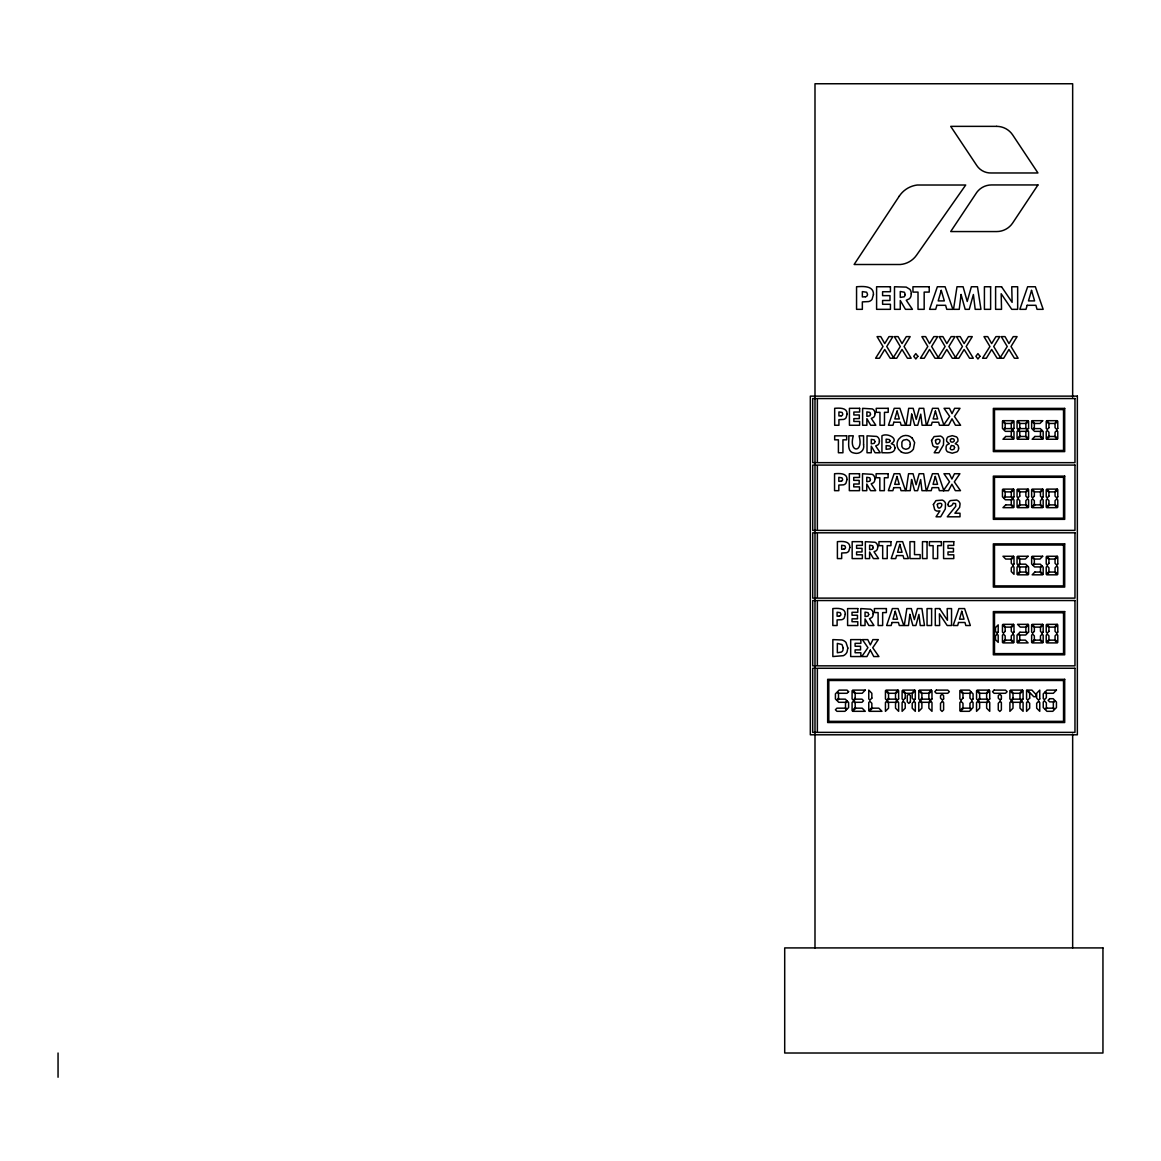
<?xml version="1.0" encoding="UTF-8"?>
<svg xmlns="http://www.w3.org/2000/svg" width="1161" height="1161" viewBox="0 0 1161 1161"><rect width="100%" height="100%" fill="white"/><g stroke="black" fill="none" stroke-linecap="round" stroke-linejoin="round"><path stroke-width="1.5" d="M892.896 358.241L900.283 346.515L894.347 336.617L898.092 336.617L902.024 343.598L906.306 336.617L910.166 336.617L904.071 346.515L911.182 358.241L907.467 358.241L902.024 349.461L896.742 358.241L890.182 358.241L884.726 349.461L879.457 358.241L875.597 358.241L882.999 346.515L877.048 336.617L880.793 336.617L884.726 343.598L889.007 336.617L892.867 336.617L886.772 346.515L893.897 358.241M937.711 358.241L945.112 346.515L939.162 336.617L942.921 336.617L946.839 343.598L951.12 336.617L954.981 336.617L948.9 346.515L956.011 358.241M955.01 358.241L962.411 346.515L956.461 336.617L960.205 336.617L964.138 343.598L968.419 336.617L972.279 336.617L966.184 346.515L973.31 358.241L969.595 358.241L964.138 349.461L958.87 358.241L952.296 358.241L946.839 349.461L941.571 358.241L934.997 358.241L929.54 349.461L924.272 358.241L920.412 358.241L927.813 346.515L921.863 336.617L925.622 336.617L929.54 343.598L933.836 336.617L937.682 336.617L931.601 346.515L938.712 358.241M999.824 358.241L1007.226 346.515L1001.275 336.617L1005.034 336.617L1008.953 343.598L1013.248 336.617L1017.094 336.617L1011.013 346.515L1018.124 358.241L1014.409 358.241L1008.953 349.461L1003.684 358.241L997.11 358.241L991.668 349.461L986.386 358.241L982.525 358.241L989.927 346.515L983.977 336.617L987.735 336.617L991.668 343.598L995.949 336.617L999.81 336.617L993.714 346.515L1000.826 358.241M943.487 425.26L949.654 416.378L944.067 408.324L949.466 408.324L952.02 413.635L954.603 408.324L959.987 408.324L954.444 416.465L960.582 425.26L955.445 425.26L952.02 418.831L948.624 425.26L939.467 425.26L938.625 422.227L932.181 422.227L931.325 425.26L926.812 425.26L932.544 408.324L938.233 408.324L943.98 425.26M943.371 490.668L949.538 481.786L943.966 473.732L949.35 473.732L951.904 479.043L954.487 473.732L959.886 473.732L954.327 481.873L960.481 490.668L955.329 490.668L951.904 484.239L948.508 490.668L939.365 490.668L938.523 487.635L932.08 487.635L931.209 490.668L926.696 490.668L932.443 473.732L938.117 473.732L943.864 490.668M816.328 398.557L812.7 398.557L812.7 462.659L816.328 462.659M816.328 465.082L812.7 465.082L812.7 530.388L816.328 530.388M816.328 532.812L812.7 532.812L812.7 598.118L816.328 598.118M816.328 600.542L812.7 600.542L812.7 665.848L816.328 665.848M816.328 668.272L812.7 668.272L812.7 732.373L816.328 732.373M900.98 451.702L898.556 449.292A8.911 8.911 0 0 1 898.556 439.351L900.994 436.928A8.766 8.766 0 0 1 912.096 438.031M912.227 438.045L914.65 442.559L913.359 449.249A9.041 9.041 0 0 1 900.921 451.702M1072.662 397.178L1072.662 83.752L814.993 83.752L814.993 947.913M1072.662 734.144L1072.662 947.913M58.05 1053.012L58.05 1077.248M1035.946 694.438L1035.946 696.716L1033.754 696.716L1027.412 690.113L1031.926 690.113L1035.946 694.438M863.581 444.779C864.858 450.453 859.488 454.561 854.191 453.08C846.05 451.963 849.489 441.035 848.764 435.825L853.291 435.825C848.27 453.312 864.089 453.312 859.067 435.825L863.581 435.825L863.581 444.779M843.22 648.085L842.915 650.175A3.367 3.367 0 0 1 841.304 652.105L837.342 652.743L837.342 643.397L842.001 644.544L843.22 648.085M910.282 444.329L909.992 446.288A4.644 4.644 0 0 1 908.395 448.494L905.928 449.292L903.447 448.509A4.513 4.513 0 0 1 901.879 446.317L901.879 442.37A4.804 4.804 0 0 1 903.461 440.15L906.814 439.438L909.048 440.774A5.007 5.007 0 0 1 910.195 443.313L910.282 444.329M947.986 504.498C947.492 508.228 953.05 505.761 953.152 503.235L955.561 503.598L955.764 506.312L947.289 516.805L960.002 516.805L960.002 513.206L954.908 513.206L959.625 507.372L960.06 503.889A4.717 4.717 0 0 0 959.218 501.929A5.413 5.413 0 0 0 956.548 500.043L950.424 500.609A5.428 5.428 0 0 0 948.29 503.293L947.986 504.498M931.543 440.469L932.834 445.635A4.368 4.368 0 0 0 935.302 447.058L938.073 446.883L934.184 452.761L938.814 452.761L943.443 444.939L943.675 439.235A5.413 5.413 0 0 0 940.395 436.043L934.097 436.58L931.543 440.469M933.386 504.513L934.678 509.679A4.368 4.368 0 0 0 937.145 511.101L939.917 510.927L936.027 516.805L940.657 516.805L945.301 508.982L945.518 503.279A5.413 5.413 0 0 0 942.239 500.086L935.94 500.623L933.386 504.513M847.124 414.071L846.079 417.771A4.339 4.339 0 0 1 843.568 419.426L838.924 419.672L838.924 425.26L834.672 425.26L834.672 408.324C839.156 407.99 847.385 407.38 847.124 414.071M847.022 479.478L845.963 483.179A4.339 4.339 0 0 1 843.452 484.834L838.822 485.08L838.822 490.668L834.556 490.668L834.556 473.732C839.04 473.398 847.283 472.788 847.022 479.478M849.852 547.411L848.807 551.112A4.339 4.339 0 0 1 846.296 552.767L841.667 552.999L841.667 558.586L837.4 558.586L837.4 541.665C841.885 541.316 850.113 540.707 849.852 547.411M845.295 614.329L844.236 618.029A4.339 4.339 0 0 1 841.74 619.684L837.096 619.93L837.096 625.518L832.829 625.518L832.829 608.582C837.328 608.248 845.556 607.638 845.295 614.329M873.464 294.43L872.042 299.364A5.907 5.907 0 0 1 868.631 301.57L862.347 301.889L862.347 309.334L856.557 309.334L856.557 286.752C862.579 286.375 873.754 285.388 873.464 294.43M911.675 414.143L910.326 425.26L906.117 425.26L908.686 408.324L913.17 408.324L916.218 419.353L919.265 408.324L923.764 408.324L926.318 425.26L922.081 425.26L920.76 414.143L917.727 425.26L914.708 425.26L911.675 414.143M911.574 479.551L910.224 490.668L906.001 490.668L908.57 473.732L913.054 473.732L916.102 484.761L919.149 473.732L923.648 473.732L926.202 490.668L921.965 490.668L920.644 479.551L917.611 490.668L914.592 490.668L911.574 479.551M909.847 614.401L908.497 625.518L904.274 625.518L906.843 608.582L911.341 608.582L914.375 619.611L917.422 608.582L921.921 608.582L924.49 625.518L920.252 625.518L918.932 614.401L915.898 625.518L912.865 625.518L909.847 614.401M961.076 294.517L959.233 309.334L953.515 309.334L956.998 286.752L963.093 286.752L967.229 301.468L971.365 286.752L977.475 286.752L980.943 309.334L975.182 309.334L973.397 294.517L969.275 309.334L965.183 309.334L961.076 294.517M958.623 448.102L958.507 449.234A4.354 4.354 0 0 1 956.94 451.861L952.267 453.211L947.608 451.861A4.354 4.354 0 0 1 946.041 449.234L946.157 446.477A4.034 4.034 0 0 1 947.318 444.634L949.35 443.705L946.781 441.47A4.789 4.789 0 0 1 946.97 438.307A3.846 3.846 0 0 1 948.087 436.855L952.267 435.651L956.461 436.87A3.846 3.846 0 0 1 957.854 439.206A4.789 4.789 0 0 1 957.767 441.47L955.198 443.705L957.23 444.648A4.034 4.034 0 0 1 958.391 446.477L958.623 448.102M847.835 648.085L847.022 652.09A7.242 7.242 0 0 1 843.307 655.689L832.843 656.545L832.843 639.609L841.798 639.972A7.677 7.677 0 0 1 846.021 642.483L847.835 648.085M895 447.914C894.71 454.43 886.177 452.5 881.939 452.761L881.939 435.825C887.265 432.429 899.906 439.032 891.227 443.633L894.014 444.895L895 447.914M875.002 413.592L874.77 415.377A4.325 4.325 0 0 1 873.522 417.365L871.287 418.424L875.829 425.26L870.692 425.26L866.875 418.628L866.875 425.26L862.623 425.26L862.623 408.324L872.259 408.919A4.426 4.426 0 0 1 874.523 411.241A5.515 5.515 0 0 1 875.002 413.592M879.399 441.093L879.167 442.878A4.325 4.325 0 0 1 877.934 444.881L875.684 445.926L880.227 452.761L875.089 452.761L871.272 446.129L871.272 452.761L867.02 452.761L867.02 435.825L876.657 436.42A4.426 4.426 0 0 1 878.921 438.742A5.515 5.515 0 0 1 879.399 441.093M874.901 479L874.654 480.785A4.325 4.325 0 0 1 873.42 482.773L871.171 483.832L875.713 490.668L870.59 490.668L866.774 484.035L866.774 490.668L862.507 490.668L862.507 473.732L872.143 474.327A4.426 4.426 0 0 1 874.407 476.649A5.515 5.515 0 0 1 874.901 479M877.731 546.933L877.498 548.718A4.325 4.325 0 0 1 876.265 550.706L874.015 551.765L878.558 558.586L873.435 558.586L869.604 551.968L869.604 558.586L865.351 558.586L865.351 541.665L874.988 542.26A4.426 4.426 0 0 1 877.252 544.567A5.515 5.515 0 0 1 877.731 546.933M873.174 613.85L872.927 615.635A4.325 4.325 0 0 1 871.693 617.623L869.458 618.682L873.986 625.518L868.863 625.518L865.047 618.886L865.047 625.518L860.78 625.518L860.78 608.582L870.416 609.177A4.426 4.426 0 0 1 872.68 611.484A5.515 5.515 0 0 1 873.174 613.85M911.298 293.791L910.979 296.157A5.761 5.761 0 0 1 909.295 298.827L906.262 300.235L912.415 309.334L905.449 309.334L900.268 300.496L900.268 309.334L894.492 309.334L894.492 286.752L906.204 287.101L909.861 289.321A7.271 7.271 0 0 1 911.298 293.791M917.872 356.311L915.826 358.996L913.765 356.311L915.826 353.612L917.872 356.311M979.986 356.311L977.939 358.996L975.879 356.311L977.939 353.612L979.986 356.311M935.505 440.527C935.911 450.178 945.098 436.768 936.013 439.685L935.505 440.527M937.362 504.571C937.754 514.221 946.941 500.812 937.856 503.729L937.362 504.571M950.438 439.584C949.117 443.734 956.417 442.414 953.732 438.974L951.439 438.597L950.438 439.584M954.574 447.565L953.965 449.234L952.267 449.815A2.133 2.133 0 0 1 950.133 448.494L951.309 445.49L953.965 445.926L954.574 447.565M870.532 414.216L869.865 415.827L866.875 416.32L866.875 411.879L869.908 412.416L870.532 414.216M874.93 441.717L874.262 443.328L871.272 443.821L871.272 439.38L874.306 439.917L874.93 441.717M870.431 479.624L869.763 481.235L866.774 481.728L866.774 477.273L869.807 477.824L870.431 479.624M873.275 547.557L872.593 549.168L869.604 549.661L869.604 545.206L872.651 545.757L873.275 547.557M868.704 614.474L868.036 616.085L865.047 616.578L865.047 612.123L868.08 612.674L868.704 614.474M905.246 294.618L904.332 296.766L900.268 297.434L900.268 291.498L904.39 292.224L905.246 294.618M889.994 440.919L889.37 442.225L886.148 442.588L886.148 439.163L889.413 439.569L889.994 440.919M890.705 447.507L890.023 448.872L886.148 449.292L886.148 445.592L890.081 446.013L890.705 447.507M897.076 411.067L894.826 418.932L899.34 418.932L897.076 411.067M896.96 476.474L894.71 484.34L899.224 484.34L896.96 476.474M899.804 544.393L897.555 552.259L902.068 552.259L899.804 544.393M935.418 411.067L933.154 418.932L937.667 418.932L935.418 411.067M895.247 611.325L892.998 619.19L897.497 619.19L895.247 611.325M935.302 476.474L933.052 484.34L937.566 484.34L935.302 476.474M961.758 611.325L959.508 619.19L964.022 619.19L961.758 611.325M941.252 290.41L938.204 300.902L944.328 300.902L941.252 290.41M1031.534 290.41L1028.472 300.902L1034.596 300.902L1031.534 290.41M893.854 422.227L892.983 425.26L888.47 425.26L894.217 408.324L899.891 408.324L905.638 425.26L901.139 425.26L900.297 422.227L893.854 422.227M893.738 487.635L892.882 490.668L888.368 490.668L894.101 473.732L899.79 473.732L905.536 490.668L901.023 490.668L900.181 487.635L893.738 487.635M896.582 555.568L895.712 558.586L891.198 558.586L896.945 541.665L902.619 541.665L908.381 558.586L903.868 558.586L903.026 555.568L896.582 555.568M892.011 622.485L891.155 625.518L886.641 625.518L892.374 608.582L898.063 608.582L903.809 625.518L899.296 625.518L898.454 622.485L892.011 622.485M958.536 622.485L957.665 625.518L953.166 625.518L958.899 608.582L964.588 608.582L970.335 625.518L965.821 625.518L964.98 622.485L958.536 622.485M936.869 305.299L935.708 309.334L929.584 309.334L937.362 286.752L945.083 286.752L952.891 309.334L946.766 309.334L945.62 305.299L936.869 305.299M1027.151 305.299L1025.976 309.334L1019.851 309.334L1027.645 286.752L1035.351 286.752L1043.158 309.334L1037.034 309.334L1035.902 305.299L1027.151 305.299M870.329 650.116L866.933 656.545L861.781 656.545L867.949 647.649L862.376 639.609L867.775 639.609L870.329 644.921L872.898 639.609L878.297 639.609L872.738 647.751L878.892 656.545L873.74 656.545L870.329 650.116M899.253 196.18L854.119 264.505L900.341 264.505A22.001 22.001 0 0 0 916.537 255.202L965.705 185.02L917.175 185.02A25.295 25.295 0 0 0 899.253 196.18M1037.949 184.947L1012.682 222.985A19.215 19.215 0 0 1 996.689 231.561L950.699 231.561L976.807 192.349A18.199 18.199 0 0 1 991.465 184.947L1037.949 184.947M1013.988 428.394L1012.972 429.454L1011.275 427.698L1011.275 423.954L1013.988 421.211L1013.988 428.394M1028.588 428.394L1027.572 429.454L1025.874 427.698L1025.874 423.954L1028.588 421.211L1028.588 428.394M1057.773 428.394L1056.757 429.454L1055.059 427.698L1055.059 423.954L1057.773 421.211L1057.773 428.394M1013.988 496.821L1012.972 497.88L1011.275 496.124L1011.275 492.366L1013.988 489.623L1013.988 496.821M1028.588 496.821L1027.572 497.88L1025.874 496.124L1025.874 492.366L1028.588 489.623L1028.588 496.821M1043.173 496.821L1042.157 497.88L1040.459 496.124L1040.459 492.366L1043.173 489.623L1043.173 496.821M1057.773 496.821L1056.757 497.88L1055.059 496.124L1055.059 492.366L1057.773 489.623L1057.773 496.821M1013.988 563.985L1012.972 565.044L1011.275 563.288L1011.275 559.529L1013.988 556.787L1013.988 563.985M898.629 698.937L897.468 700.141L895.523 698.138L895.523 693.843L898.629 690.708L898.629 698.937M915.303 698.937L914.142 700.141L912.198 698.138L912.198 693.843L915.303 690.708L915.303 698.937M1057.773 563.985L1056.757 565.044L1055.059 563.288L1055.059 559.529L1057.773 556.787L1057.773 563.985M931.978 698.937L930.817 700.141L928.873 698.138L928.873 693.843L931.978 690.708L931.978 698.937M998.199 632.048L997.183 633.122L995.485 631.366L995.485 627.622L998.199 624.865L998.199 632.048M943.617 698.937L942.456 700.141L940.512 698.138L940.512 695.715L942.064 694.133L943.617 695.715L943.617 698.937M1013.988 632.048L1012.972 633.122L1011.275 631.352L1011.275 627.608L1013.988 624.865L1013.988 632.048M1043.173 632.048L1042.157 633.122L1040.459 631.352L1040.459 627.608L1043.173 624.865L1043.173 632.048M989.738 698.937L988.577 700.141L986.632 698.138L986.632 693.843L989.738 690.708L989.738 698.937M1057.773 632.048L1056.757 633.122L1055.059 631.352L1055.059 627.608L1057.773 624.865L1057.773 632.048M1001.377 698.937L1000.216 700.141L998.271 698.138L998.271 695.715L999.824 694.133L1001.377 695.715L1001.377 698.937M1023.088 698.937L1021.927 700.141L1019.997 698.138L1019.997 693.843L1023.088 690.708L1023.088 698.937M1028.588 632.034L1027.572 633.093L1025.874 631.337L1025.874 627.608L1028.588 624.865L1028.588 632.034M973.063 698.937L971.902 700.141L969.957 698.138L969.957 693.872L971.51 692.29L973.063 693.872L973.063 698.937M1039.763 698.937L1038.602 700.141L1036.671 698.138L1036.671 693.291L1039.763 690.113L1039.763 698.937M1005.165 427.712L1003.467 429.454L1002.451 428.394L1002.451 421.225L1005.165 423.968L1005.165 427.712M1019.764 427.712L1018.066 429.454L1017.051 428.394L1017.051 421.225L1019.764 423.968L1019.764 427.712M1048.934 427.712L1047.251 429.454L1046.221 428.394L1046.221 421.225L1048.934 423.968L1048.934 427.712M1005.165 496.124L1003.467 497.88L1002.451 496.821L1002.451 489.652L1005.165 492.395L1005.165 496.124M1019.764 496.124L1018.066 497.88L1017.051 496.821L1017.051 489.652L1019.764 492.395L1019.764 496.124M1034.349 496.124L1032.651 497.88L1031.636 496.821L1031.636 489.652L1034.349 492.395L1034.349 496.124M848.604 691.695L847.051 693.291L839.098 693.291L837.545 691.695L839.098 690.113L847.051 690.113L848.604 691.695M1048.934 496.124L1047.251 497.88L1046.221 496.821L1046.221 489.652L1048.934 492.395L1048.934 496.124M855.178 698.138L853.248 700.141L852.087 698.937L852.087 690.737L855.178 693.872L855.178 698.138M888.542 698.138L886.598 700.141L885.437 698.937L885.437 690.737L888.542 693.872L888.542 698.138M1019.764 563.288L1018.066 565.044L1017.051 563.985L1017.051 556.801L1019.764 559.544L1019.764 563.288M905.217 698.138L903.273 700.141L902.112 698.937L902.112 690.737L905.217 693.872L905.217 698.138M910.398 701.81L908.845 703.421L907.263 701.81L907.263 695.599L908.845 694.017L910.398 695.599L910.398 701.81M1048.934 563.288L1047.251 565.044L1046.221 563.985L1046.221 556.801L1048.934 559.544L1048.934 563.288M921.892 698.138L919.947 700.141L918.786 698.937L918.786 690.737L921.892 693.872L921.892 698.138M1005.165 631.366L1003.467 633.122L1002.451 632.063L1002.451 624.879L1005.165 627.622L1005.165 631.366M962.977 698.138L961.032 700.141L959.871 698.937L959.871 690.737L962.977 693.872L962.977 698.138M970.944 691.695L969.406 693.291L963.572 693.291L960.466 690.113L969.406 690.113L970.944 691.695M1034.349 631.366L1032.651 633.122L1031.636 632.063L1031.636 624.879L1034.349 627.622L1034.349 631.366M979.652 698.138L977.707 700.141L976.546 698.937L976.546 690.737L979.652 693.872L979.652 698.138M1048.934 631.366L1047.251 633.122L1046.221 632.063L1046.221 624.879L1048.934 627.622L1048.934 631.366M1013.002 698.138L1011.071 700.141L1009.896 698.937L1009.896 690.737L1013.002 693.872L1013.002 698.138M1049.646 698.69L1048.107 700.301L1049.646 701.868L1053.172 701.868L1054.71 700.301L1053.172 698.69L1049.646 698.69M1034.349 427.712L1032.651 429.454L1031.636 428.394L1031.636 421.225L1034.349 423.968L1034.349 427.712M838.503 698.138L836.573 700.141L835.412 698.937L835.412 693.872L836.95 692.29L838.503 693.872L838.503 698.138M871.853 698.138L869.923 700.141L868.762 698.937L868.762 690.113L871.853 693.291L871.853 698.138M1034.349 563.288L1032.651 565.03L1031.636 563.97L1031.636 556.801L1034.349 559.544L1034.349 563.288M1029.676 698.138L1027.746 700.141L1026.571 698.937L1026.571 690.142L1029.676 693.306L1029.676 698.138M1013.495 420.688L1010.781 423.46L1005.687 423.46L1002.973 420.688L1013.495 420.688M1028.095 420.688L1025.381 423.46L1020.272 423.46L1017.558 420.688L1028.095 420.688M1042.68 420.688L1039.966 423.46L1034.872 423.46L1032.158 420.688L1042.68 420.688M1057.265 420.688L1054.565 423.46L1049.457 423.46L1046.743 420.688L1057.265 420.688M1013.495 489.115L1010.781 491.887L1005.687 491.887L1002.973 489.115L1013.495 489.115M1028.095 489.115L1025.381 491.887L1020.272 491.887L1017.558 489.115L1028.095 489.115M1042.68 489.115L1039.966 491.887L1034.872 491.887L1032.158 489.115L1042.68 489.115M1057.265 489.115L1054.565 491.887L1049.457 491.887L1046.743 489.115L1057.265 489.115M865.264 690.113L862.173 693.291L855.773 693.291L852.682 690.113L865.264 690.113M1013.495 556.264L1010.781 559.051L1005.673 559.051L1002.973 556.264L1013.495 556.264M1028.095 556.264L1025.381 559.051L1020.272 559.051L1017.558 556.264L1028.095 556.264M898.048 690.113L894.957 693.291L889.123 693.291L886.032 690.113L898.048 690.113M1042.68 556.264L1039.966 559.051L1034.872 559.051L1032.158 556.264L1042.68 556.264M914.737 690.113L911.632 693.291L905.798 693.291L902.707 690.113L914.737 690.113M1057.265 556.264L1054.565 559.051L1049.457 559.051L1046.743 556.264L1057.265 556.264M931.412 690.113L928.307 693.291L922.473 693.291L919.381 690.113L931.412 690.113M1013.495 624.342L1010.781 627.114L1005.687 627.114L1002.973 624.342L1013.495 624.342M1028.095 624.342L1025.381 627.114L1020.272 627.114L1017.558 624.342L1028.095 624.342M1042.68 624.342L1039.966 627.114L1034.872 627.114L1032.158 624.342L1042.68 624.342M989.172 690.113L986.081 693.291L980.247 693.291L977.141 690.113L989.172 690.113M1057.265 624.342L1054.565 627.114L1049.457 627.114L1046.743 624.342L1057.265 624.342M1022.522 690.113L1019.431 693.291L1013.597 693.291L1010.491 690.113L1022.522 690.113M1056.437 690.113L1053.346 693.291L1046.946 693.291L1045.393 691.695L1046.946 690.113L1056.437 690.113M1005.339 428.598L1003.989 429.976L1005.339 431.355L1011.129 431.355L1012.479 429.976L1011.129 428.598L1005.339 428.598M1005.687 436.478L1002.973 439.25L1013.495 439.25L1010.781 436.478L1005.687 436.478M1019.938 428.598L1018.574 429.976L1019.938 431.355L1025.714 431.355L1027.079 429.976L1025.714 428.598L1019.938 428.598M1019.764 435.941L1017.051 438.713L1017.051 431.529L1018.066 430.499L1019.764 432.211L1019.764 435.941M1020.272 436.478L1017.558 439.25L1028.095 439.25L1025.381 436.478L1020.272 436.478M1034.524 428.598L1033.174 429.976L1034.524 431.355L1040.314 431.355L1041.664 429.976L1040.314 428.598L1034.524 428.598M1034.872 436.478L1032.158 439.25L1042.68 439.25L1039.966 436.478L1034.872 436.478M1048.934 435.941L1046.221 438.713L1046.221 431.529L1047.251 430.499L1048.934 432.211L1048.934 435.941M1049.457 436.478L1046.743 439.25L1057.265 439.25L1054.565 436.478L1049.457 436.478M1005.339 497.01L1003.989 498.388L1005.339 499.781L1011.129 499.781L1012.479 498.388L1011.129 497.01L1005.339 497.01M1005.687 504.904L1002.973 507.662L1013.495 507.662L1010.781 504.904L1005.687 504.904M1019.764 504.353L1017.051 507.125L1017.051 499.956L1018.066 498.925L1019.764 500.638L1019.764 504.353M1020.272 504.904L1017.558 507.662L1028.095 507.662L1025.381 504.904L1020.272 504.904M838.706 699.154L837.168 700.722L838.706 702.303L845.324 702.303L846.862 700.722L845.324 699.154L838.706 699.154M1034.349 504.353L1031.636 507.125L1031.636 499.956L1032.651 498.925L1034.349 500.638L1034.349 504.353M1034.872 504.904L1032.158 507.662L1042.68 507.662L1039.966 504.904L1034.872 504.904M855.381 699.154L853.843 700.722L855.381 702.303L861.999 702.303L863.537 700.722L861.999 699.154L855.381 699.154M846.485 709.748L844.932 711.316L836.95 711.316L835.412 709.748L836.95 708.166L844.932 708.166L846.485 709.748M1048.934 504.353L1046.221 507.125L1046.221 499.956L1047.251 498.925L1048.934 500.638L1048.934 504.353M1049.457 504.904L1046.743 507.662L1057.265 507.662L1054.565 504.904L1049.457 504.904M855.178 707.542L852.087 710.706L852.087 702.507L853.248 701.331L855.178 703.29L855.178 707.542M855.773 708.166L852.682 711.316L865.264 711.316L862.173 708.166L855.773 708.166M871.853 707.542L868.762 710.706L868.762 702.507L869.923 701.331L871.853 703.29L871.853 707.542M872.448 708.166L869.357 711.316L881.939 711.316L878.848 708.166L872.448 708.166M1019.938 564.173L1018.574 565.552L1019.938 566.931L1025.714 566.931L1027.079 565.552L1025.714 564.173L1019.938 564.173M888.731 699.154L887.193 700.722L888.731 702.303L895.349 702.303L896.887 700.722L895.349 699.154L888.731 699.154M1019.764 571.517L1017.051 574.289L1017.051 567.105L1018.066 566.075L1019.764 567.802L1019.764 571.517M1020.272 572.054L1017.558 574.826L1028.095 574.826L1025.381 572.054L1020.272 572.054M1034.524 564.173L1033.174 565.552L1034.524 566.931L1040.314 566.931L1041.664 565.552L1040.314 564.173L1034.524 564.173M1034.872 572.054L1032.158 574.826L1042.68 574.826L1039.966 572.054L1034.872 572.054M922.095 699.154L920.542 700.722L922.095 702.303L928.698 702.303L930.251 700.722L928.698 699.154L922.095 699.154M1048.934 571.517L1046.221 574.289L1046.221 567.105L1047.251 566.075L1048.934 567.802L1048.934 571.517M1049.457 572.054L1046.743 574.826L1057.265 574.826L1054.565 572.054L1049.457 572.054M1005.165 639.595L1002.451 642.367L1002.451 635.183L1003.467 634.153L1005.165 635.865L1005.165 639.595M1005.687 640.132L1002.973 642.904L1013.495 642.904L1010.781 640.132L1005.687 640.132M1019.938 632.252L1018.574 633.63L1019.938 635.009L1025.714 635.009L1027.079 633.63L1025.714 632.252L1019.938 632.252M1019.764 639.595L1017.051 642.367L1017.051 635.169L1018.066 634.138L1019.764 635.851L1019.764 639.595M1020.272 640.132L1017.558 642.904L1028.095 642.904L1025.381 640.132L1020.272 640.132M1034.349 639.595L1031.636 642.367L1031.636 635.183L1032.651 634.153L1034.349 635.865L1034.349 639.595M1034.872 640.132L1032.158 642.904L1042.68 642.904L1039.966 640.132L1034.872 640.132M979.855 699.154L978.302 700.722L979.855 702.303L986.458 702.303L988.011 700.722L986.458 699.154L979.855 699.154M970.973 709.748L969.42 711.316L960.481 711.316L963.586 708.166L969.42 708.166L970.973 709.748M1048.934 639.595L1046.221 642.367L1046.221 635.183L1047.251 634.153L1048.934 635.865L1048.934 639.595M1049.457 640.132L1046.743 642.904L1057.265 642.904L1054.565 640.132L1049.457 640.132M1013.205 699.154L1011.652 700.722L1013.205 702.303L1019.808 702.303L1021.361 700.722L1019.808 699.154L1013.205 699.154M1046.946 708.166L1045.393 709.748L1046.946 711.316L1052.78 711.316L1054.319 709.748L1052.78 708.166L1046.946 708.166M1042.157 430.499L1040.459 432.211L1040.459 435.955L1043.173 438.727L1043.173 431.529L1042.157 430.499M847.428 701.331L845.498 703.29L845.498 707.571L847.051 709.139L848.604 707.571L848.604 702.507L847.428 701.331M1012.972 566.075L1011.275 567.802L1011.275 571.546L1013.988 574.303L1013.988 567.119L1012.972 566.075M886.598 701.331L885.437 702.507L885.437 711.33L888.542 708.181L888.542 703.305L886.598 701.331M897.468 701.331L895.523 703.305L895.523 708.166L898.629 711.316L898.629 702.507L897.468 701.331M903.273 701.331L902.112 702.507L902.112 711.33L905.217 708.181L905.217 703.305L903.273 701.331M1042.157 566.075L1040.459 567.802L1040.459 571.531L1043.173 574.303L1043.173 567.105L1042.157 566.075M914.142 701.331L912.198 703.305L912.198 708.166L915.303 711.316L915.303 702.507L914.142 701.331M919.947 701.331L918.786 702.507L918.786 711.33L921.892 708.181L921.892 703.305L919.947 701.331M936.317 690.113L934.779 691.695L936.317 693.291L947.782 693.291L949.35 691.695L947.782 690.113L936.317 690.113M930.817 701.331L928.873 703.305L928.873 708.166L931.978 711.316L931.978 702.507L930.817 701.331M997.183 634.153L995.485 635.88L995.485 639.624L998.199 642.381L998.199 635.183L997.183 634.153M942.456 701.331L940.512 703.305L940.512 709.879L942.064 711.446L943.617 709.879L943.617 702.507L942.456 701.331M961.032 701.331L959.871 702.507L959.871 710.721L962.977 707.571L962.977 703.305L961.032 701.331M971.902 701.331L969.957 703.305L969.957 707.571L971.51 709.139L973.063 707.571L973.063 702.507L971.902 701.331M977.707 701.331L976.546 702.507L976.546 711.33L979.652 708.181L979.652 703.305L977.707 701.331M994.092 690.113L992.539 691.695L994.092 693.291L1005.542 693.291L1007.124 691.695L1005.542 690.113L994.092 690.113M988.577 701.331L986.632 703.305L986.632 708.166L989.738 711.316L989.738 702.507L988.577 701.331M1000.216 701.331L998.271 703.305L998.271 709.879L999.824 711.446L1001.377 709.879L1001.377 702.507L1000.216 701.331M1011.071 701.331L1009.896 702.507L1009.896 711.33L1013.002 708.181L1013.002 703.305L1011.071 701.331M1021.927 701.331L1019.997 703.305L1019.997 708.166L1023.088 711.316L1023.088 702.507L1021.927 701.331M1027.746 701.331L1026.571 702.507L1026.571 711.33L1029.676 708.181L1029.676 703.305L1027.746 701.331M1044.798 692.29L1043.246 693.872L1043.246 698.501L1044.421 699.691L1046.351 697.717L1046.351 693.872L1044.798 692.29M1038.602 701.331L1036.671 703.305L1036.671 708.166L1039.763 711.316L1039.763 702.507L1038.602 701.331M1044.421 700.881L1043.246 702.057L1043.246 707.571L1044.798 709.139L1046.351 707.571L1046.351 702.84L1044.421 700.881M1055.276 700.881L1053.346 702.84L1053.346 707.571L1054.899 709.139L1056.437 707.571L1056.437 702.057L1055.276 700.881M1012.972 430.499L1011.275 432.226L1011.275 435.955L1013.988 438.727L1013.988 431.529L1012.972 430.499M1027.572 430.499L1025.874 432.226L1025.874 435.955L1028.588 438.727L1028.588 431.529L1027.572 430.499M1056.757 430.499L1055.059 432.226L1055.059 435.955L1057.773 438.727L1057.773 431.529L1056.757 430.499M1012.972 498.925L1011.275 500.638L1011.275 504.382L1013.988 507.139L1013.988 499.956L1012.972 498.925M1027.572 498.925L1025.874 500.638L1025.874 504.382L1028.588 507.139L1028.588 499.956L1027.572 498.925M1042.157 498.925L1040.459 500.638L1040.459 504.382L1043.173 507.139L1043.173 499.956L1042.157 498.925M1056.757 498.925L1055.059 500.638L1055.059 504.382L1057.773 507.139L1057.773 499.956L1056.757 498.925M1027.572 566.075L1025.874 567.802L1025.874 571.531L1028.588 574.303L1028.588 567.119L1027.572 566.075M1056.757 566.075L1055.059 567.802L1055.059 571.531L1057.773 574.303L1057.773 567.119L1056.757 566.075M1012.972 634.153L1011.275 635.88L1011.275 639.609L1013.988 642.381L1013.988 635.183L1012.972 634.153M1042.157 634.153L1040.459 635.88L1040.459 639.609L1043.173 642.381L1043.173 635.183L1042.157 634.153M1056.757 634.153L1055.059 635.88L1055.059 639.609L1057.773 642.381L1057.773 635.183L1056.757 634.153M841.174 415.827L838.924 415.943L838.924 411.966L842.102 412.416L842.726 413.926A1.712 1.712 0 0 1 841.174 415.827M841.057 481.235L838.822 481.351L838.822 477.374L841.986 477.824L842.61 479.333A1.712 1.712 0 0 1 841.057 481.235M843.902 549.168L841.667 549.284L841.667 545.307L844.831 545.757L845.455 547.266A1.712 1.712 0 0 1 843.902 549.168M839.345 616.085L837.096 616.201L837.096 612.224L840.259 612.674L840.898 614.184A1.712 1.712 0 0 1 839.345 616.085M865.38 296.766L862.347 296.926L862.347 291.614L866.643 292.224L867.499 294.241A2.293 2.293 0 0 1 865.38 296.766M996.689 126.36L950.699 126.36L976.807 165.573A16.646 16.646 0 0 0 991.465 172.974L1037.949 172.974L1012.682 134.937A19.215 19.215 0 0 0 996.689 126.36M890.429 286.752L876.599 286.752L876.599 309.334L890.429 309.334L890.429 304.284L882.592 304.284L882.592 300.481L889.979 300.481L889.979 295.634L882.592 295.634L882.592 291.73L890.429 291.73L890.429 286.752M929.221 286.752L912.952 286.752L912.952 292.093L918.017 292.093L918.017 309.334L924.171 309.334L924.171 292.093L929.221 292.093L929.221 286.752M990.623 286.752L984.412 286.752L984.412 309.334L990.623 309.334L990.623 286.752M1001.537 286.752L995.601 286.752L995.601 309.334L1001.537 309.334L1001.174 293.733L1011.753 309.334L1017.66 309.334L1017.66 286.752L1011.753 286.752L1012.116 302.353L1001.537 286.752M1077.35 396.133L810.32 396.133L810.32 734.797L1077.35 734.797L1077.35 396.133M1074.97 398.557L817.373 398.557L817.373 462.659L1074.97 462.659L1074.97 398.557M859.633 408.324L849.431 408.324L849.431 425.26L859.633 425.26L859.633 421.458L853.857 421.458L853.857 418.613L859.3 418.613L859.3 414.97L853.857 414.97L853.857 412.039L859.633 412.039L859.633 408.324M888.209 408.324L876.221 408.324L876.221 412.329L879.951 412.329L879.951 425.26L884.479 425.26L884.479 412.329L888.209 412.329L888.209 408.324M1064.695 408.396L993.352 408.396L993.352 451.6L1064.695 451.6L1064.695 408.396M1063.534 409.572L994.498 409.572L994.498 450.439L1063.534 450.439L1063.534 409.572M846.659 435.825L834.672 435.825L834.672 439.83L838.402 439.83L838.402 452.761L842.93 452.761L842.93 439.83L846.659 439.83L846.659 435.825M1074.97 465.082L817.373 465.082L817.373 530.388L1074.97 530.388L1074.97 465.082M859.517 473.732L849.33 473.732L849.33 490.668L859.517 490.668L859.517 486.865L853.741 486.865L853.741 484.021L859.184 484.021L859.184 480.378L853.741 480.378L853.741 477.447L859.517 477.447L859.517 473.732M888.107 473.732L876.105 473.732L876.105 477.737L879.835 477.737L879.835 490.668L884.377 490.668L884.377 477.737L888.107 477.737L888.107 473.732M1064.695 476.126L993.352 476.126L993.352 519.344L1064.695 519.344L1064.695 476.126M1063.534 477.302L994.498 477.302L994.498 518.169L1063.534 518.169L1063.534 477.302M1074.97 532.812L817.373 532.812L817.373 598.118L1074.97 598.118L1074.97 532.812M862.362 541.665L852.159 541.665L852.159 558.586L862.362 558.586L862.362 554.798L856.586 554.798L856.586 551.954L862.028 551.954L862.028 548.311L856.586 548.311L856.586 545.38L862.362 545.38L862.362 541.665M890.937 541.665L878.95 541.665L878.95 545.655L882.679 545.655L882.679 558.586L887.222 558.586L887.222 545.655L890.937 545.655L890.937 541.665M914.505 541.665L909.963 541.665L909.963 558.586L920.136 558.586L920.136 554.639L914.505 554.639L914.505 541.665M927.044 541.665L922.473 541.665L922.473 558.586L927.044 558.586L927.044 541.665M941.368 541.665L929.38 541.665L929.38 545.655L933.11 545.655L933.11 558.586L937.638 558.586L937.638 545.655L941.368 545.655L941.368 541.665M953.776 541.665L943.588 541.665L943.588 558.586L953.776 558.586L953.776 554.798L948 554.798L948 551.954L953.457 551.954L953.457 548.311L948 548.311L948 545.38L953.776 545.38L953.776 541.665M1064.695 543.856L993.352 543.856L993.352 587.074L1064.695 587.074L1064.695 543.856M1063.534 545.031L994.498 545.031L994.498 585.899L1063.534 585.899L1063.534 545.031M1074.97 600.542L817.373 600.542L817.373 665.848L1074.97 665.848L1074.97 600.542M857.79 608.582L847.603 608.582L847.603 625.518L857.79 625.518L857.79 621.715L852.014 621.715L852.014 618.871L857.471 618.871L857.471 615.228L852.014 615.228L852.014 612.297L857.79 612.297L857.79 608.582M886.38 608.582L874.393 608.582L874.393 612.573L878.108 612.573L878.108 625.518L882.65 625.518L882.65 612.573L886.38 612.573L886.38 608.582M931.615 608.582L927.044 608.582L927.044 625.518L931.615 625.518L931.615 608.582M939.655 608.582L935.287 608.582L935.287 625.518L939.655 625.518L939.394 613.806L947.187 625.518L951.541 625.518L951.541 608.582L947.187 608.582L947.449 620.279L939.655 608.582M1064.695 611.586L993.352 611.586L993.352 654.804L1064.695 654.804L1064.695 611.586M1063.534 612.761L994.498 612.761L994.498 653.628L1063.534 653.628L1063.534 612.761M860.867 639.609L850.679 639.609L850.679 656.545L860.867 656.545L860.867 652.743L855.106 652.743L855.106 649.899L860.548 649.899L860.548 646.256L855.106 646.256L855.106 643.325L860.867 643.325L860.867 639.609M1074.97 668.272L817.373 668.272L817.373 732.373L1074.97 732.373L1074.97 668.272M1064.695 679.33L827.662 679.33L827.662 722.534L1064.695 722.534L1064.695 679.33M1063.534 680.491L828.809 680.491L828.809 721.358L1063.534 721.358L1063.534 680.491M1102.95 947.913L784.705 947.913L784.705 1053.012L1102.95 1053.012L1102.95 947.913"/></g></svg>
